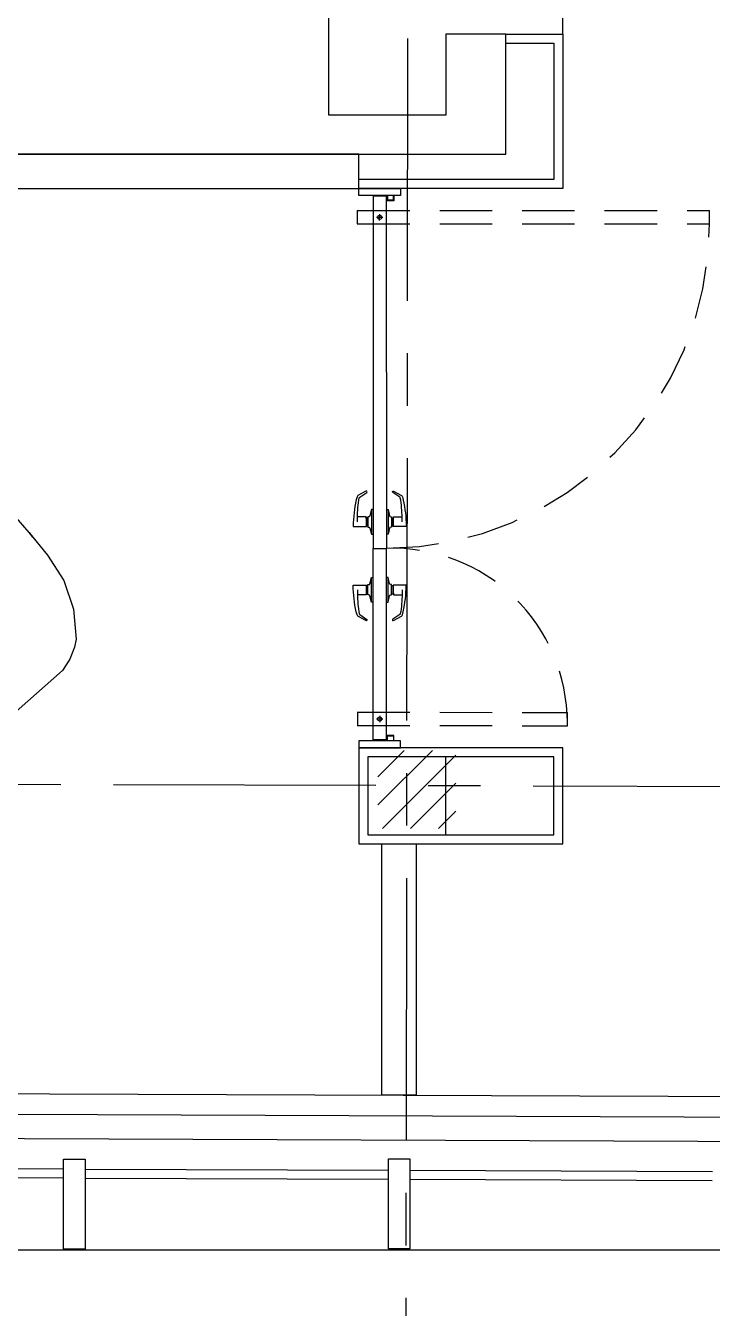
# Model space of a CAD drawing. Extents: x -4 to 325, y -1 to 181.
# Drawn here: x 39.032 to 41.322, y 3.756 to 8.033 of the extents above; entities that cross this region are included whole.
import ezdxf

# ---------------------------------------------------------------- set-up
doc = ezdxf.new("R2010")
doc.units = 0
doc.header["$LTSCALE"] = 0.7
doc.header["$MEASUREMENT"] = 0
for name, pattern in [('REC4_A1-00_PLANTA GENERAL$1$X-BB$0$CENTER', [2, 1.25, -0.25, 0.25, -0.25]), ('REC4_A1-00_PLANTA GENERAL$1$X-PP$0$HIDDEN', [0.375, 0.25, -0.125]), ('X-BB$0$HIDDEN2', [0.1875, 0.125, -0.0625])]:
    doc.linetypes.add(name, pattern=pattern)
doc.layers.get('0').update_dxf_attribs({"linetype": 'CONTINUOUS'})
for name, color, linetype in [('REC4_A1-00_PLANTA GENERAL$0$REC4_A1-00_PLANTA GENERAL$0$BB$0$A-COLS', 251, 'CONTINUOUS'), ('REC4_A1-00_PLANTA GENERAL$0$REC4_A1-00_PLANTA GENERAL$0$FN$0$I-FURN-FREE', 1, 'CONTINUOUS'), ('REC4_A1-00_PLANTA GENERAL$1$ACABADO INTERIOR', 4, 'CONTINUOUS'), ('REC4_A1-00_PLANTA GENERAL$1$BB$0$A-COLS', 251, 'CONTINUOUS'), ('REC4_A1-00_PLANTA GENERAL$1$BB$0$A-GLAZ', 251, 'CONTINUOUS'), ('REC4_A1-00_PLANTA GENERAL$1$BB$0$A-GRID', 251, 'REC4_A1-00_PLANTA GENERAL$1$X-BB$0$CENTER'), ('REC4_A1-00_PLANTA GENERAL$1$BB$0$A-NOTE-BB', 251, 'CONTINUOUS'), ('REC4_A1-00_PLANTA GENERAL$1$BB$0$A-WALL-FULL', 251, 'CONTINUOUS'), ('REC4_A1-00_PLANTA GENERAL$1$BB$0$A-WALL-PRHT', 251, 'CONTINUOUS'), ('REC4_A1-00_PLANTA GENERAL$1$FN$0$I-FURN-FREE', 1, 'CONTINUOUS'), ('REC4_A1-00_PLANTA GENERAL$1$LAMBRINES', 3, 'CONTINUOUS'), ('REC4_A1-00_PLANTA GENERAL$1$PP$0$I-DOOR', 253, 'CONTINUOUS')]:
    doc.layers.add(name, color=color, linetype=linetype)
doc.styles.add('REC4_A1-00_PLANTA GENERAL$0$X-FN$0$ARIAL', font='arial.ttf')

# ---------------------------------------------------------------- blocks, each defined once
blk = doc.blocks.new('REC4_A1-00_PLANTA GENERAL', base_point=(3911.2412, -3265.1096))
at = {"layer": 'REC4_A1-00_PLANTA GENERAL$1$BB$0$A-GRID'}
h = blk.add_hatch(dxfattribs=at)
h.set_pattern_fill('ANSI31', color=8, scale=0.53)
h.set_pattern_definition([(45, (0.03352, 0.020166), (-0.046845824, 0.046845824), [])])
h.paths.add_polyline_path([(1.5678, 35.8547), (1.2166, 35.8547), (1.2166, 35.4908), (1.5678, 35.4908)])
h.paths.add_polyline_path([(8.0551, 35.8047), (7.7553, 35.8047), (7.7553, 35.5143), (8.0551, 35.5143)])
h.paths.add_polyline_path([(14.5753, 35.809), (14.2754, 35.809), (14.2754, 35.5187), (14.5753, 35.5187)])
h.paths.add_polyline_path([(21.0466, 35.804), (20.7468, 35.804), (20.7468, 35.5137), (21.0466, 35.5137)])
edge = h.paths.add_edge_path()
edge.add_arc((27.4259, 35.604), 0.1568, 0, 360)
h.paths.add_polyline_path([(34.1147, 35.7939), (33.8148, 35.7939), (33.8148, 35.5036), (34.1147, 35.5036)])
h.paths.add_polyline_path([(40.5576, 35.789), (40.2578, 35.789), (40.2578, 35.4986), (40.5576, 35.4986)])
edge = h.paths.add_edge_path()
edge.add_arc((46.9701, 35.6385), 0.2128, 0, 360)
edge = h.paths.add_edge_path()
edge.add_arc((33.9335, 29.5702), 0.1716, 0, 360)
h.paths.add_polyline_path([(1.5768, 29.8317), (1.2256, 29.8317), (1.2256, 29.4678), (1.5768, 29.4678)])
h.paths.add_polyline_path([(8.0508, 29.7868), (7.75, 29.7868), (7.75, 29.4871), (8.0508, 29.4871)])
h.paths.add_polyline_path([(14.3851, 29.7988), (14.2624, 29.7988), (14.2624, 29.4991), (14.3821, 29.4991)])
h.paths.add_polyline_path([(14.5632, 29.7988), (14.3851, 29.7988), (14.3821, 29.4991), (14.5632, 29.4991)])
h.paths.add_polyline_path([(21.1221, 29.5527), (20.7989, 29.5517), (20.7989, 29.3933), (21.1221, 29.3933)])
h.paths.add_polyline_path([(21.1221, 29.8224), (21.0453, 29.8224), (20.7989, 29.8217), (20.7989, 29.5517), (21.1221, 29.5527)])
h.paths.add_polyline_path([(27.542, 29.7729), (27.2913, 29.7729), (27.2913, 29.5231), (27.542, 29.5231)])
h.paths.add_polyline_path([(40.5264, 29.7716), (40.2757, 29.7716), (40.2757, 29.5218), (40.5264, 29.5218)])
h.paths.add_polyline_path([(47.0764, 29.8019), (46.7664, 29.8019), (46.7664, 29.4919), (47.0764, 29.4919)])
h.paths.add_polyline_path([(1.565, 23.8478), (1.2138, 23.8478), (1.2138, 23.4839), (1.565, 23.4839)])
h.paths.add_polyline_path([(7.9956, 23.8084), (7.6948, 23.8084), (7.6948, 23.5086), (7.9956, 23.5086)])
h.paths.add_polyline_path([(14.5958, 23.8058), (14.2249, 23.8067), (14.2249, 23.507), (14.5929, 23.5061)])
h.paths.add_polyline_path([(14.5258, 23.8058), (14.5958, 23.8058), (14.5929, 23.5061), (14.5258, 23.5061)], flags=16)
h.paths.add_polyline_path([(27.5327, 23.7392), (27.282, 23.7392), (27.282, 23.4894), (27.5327, 23.4894)])
edge = h.paths.add_edge_path()
edge.add_arc((33.9155, 23.6003), 0.1566, 0, 360)
h.paths.add_polyline_path([(40.5198, 23.6763), (40.2691, 23.6763), (40.2691, 23.4631), (40.5198, 23.4631)])
h.paths.add_polyline_path([(40.5198, 23.7129), (40.269, 23.7129), (40.269, 23.6763), (40.5198, 23.6763)])
h.paths.add_polyline_path([(47.0605, 23.6763), (46.8098, 23.6763), (46.8098, 23.4498), (47.0605, 23.4498)])
h.paths.add_polyline_path([(47.0605, 23.6997), (46.8098, 23.6997), (46.8098, 23.6763), (47.0605, 23.6763)])
h.paths.add_polyline_path([(1.5458, 17.8473), (1.1946, 17.8473), (1.1946, 17.4834), (1.5458, 17.4834)])
h.paths.add_polyline_path([(8.0633, 17.8071), (7.7625, 17.8071), (7.7625, 17.5074), (8.0633, 17.5074)])
h.paths.add_polyline_path([(14.4343, 17.7919), (14.3217, 17.7919), (14.3217, 17.4921), (14.4285, 17.4921)])
h.paths.add_polyline_path([(14.6226, 17.7919), (14.4343, 17.7919), (14.4285, 17.4921), (14.6226, 17.4921)])
h.paths.add_polyline_path([(27.5235, 17.756), (27.2727, 17.756), (27.2727, 17.5062), (27.5235, 17.5062)])
edge = h.paths.add_edge_path()
edge.add_arc((33.905, 17.5767), 0.1574, 0, 360)
h.paths.add_polyline_path([(40.5132, 17.7384), (40.3113, 17.7384), (40.3113, 17.5259), (40.5132, 17.5259)])
h.paths.add_polyline_path([(40.3113, 17.7384), (40.2625, 17.7384), (40.2625, 17.4886), (40.5132, 17.4886), (40.5132, 17.5259), (40.3113, 17.5259)])
h.paths.add_polyline_path([(47.0683, 17.7542), (46.7674, 17.7542), (46.7674, 17.5259), (47.0683, 17.5259)])
h.paths.add_polyline_path([(47.0683, 17.5259), (46.7674, 17.5259), (46.7674, 17.4544), (47.0683, 17.4544)])
h.paths.add_polyline_path([(1.5739, 11.86), (1.2227, 11.86), (1.2227, 11.4962), (1.5739, 11.4962)])
h.paths.add_polyline_path([(8.0659, 11.8138), (7.765, 11.8138), (7.765, 11.514), (8.0659, 11.514)])
h.paths.add_polyline_path([(14.5258, 11.7988), (14.2249, 11.7988), (14.2249, 11.499), (14.5258, 11.499)])
h.paths.add_polyline_path([(21.0742, 11.6829), (20.7512, 11.6844), (20.7512, 11.4144), (21.0742, 11.4144)])
h.paths.add_polyline_path([(21.0742, 11.7656), (20.7512, 11.7656), (20.7512, 11.6844), (21.0742, 11.6829)])
h.paths.add_polyline_path([(27.5142, 11.7439), (27.2635, 11.7439), (27.2635, 11.4941), (27.5142, 11.4941)])
edge = h.paths.add_edge_path()
edge.add_arc((33.8803, 11.59), 0.1553, 0, 360)
h.paths.add_polyline_path([(40.5065, 11.7154), (40.2558, 11.7154), (40.2558, 11.464), (40.5065, 11.464)])
h.paths.add_polyline_path([(47.0258, 11.6987), (46.775, 11.6987), (46.775, 11.4489), (47.0258, 11.4489)])
h.paths.add_polyline_path([(1.5513, 5.8383), (1.2001, 5.8383), (1.2001, 5.4744), (1.5513, 5.4744)])
h.paths.add_polyline_path([(8.0395, 5.7813), (7.7676, 5.7813), (7.7676, 5.4815), (8.0395, 5.4815)])
h.paths.add_polyline_path([(8.0685, 5.7813), (8.0395, 5.7813), (8.0395, 5.4815), (8.0685, 5.4815)])
h.paths.add_polyline_path([(14.5132, 5.7555), (14.2123, 5.7555), (14.2123, 5.4558), (14.5132, 5.4558)])
h.paths.add_polyline_path([(21.0084, 5.7048), (20.7577, 5.7048), (20.7577, 5.455), (21.0084, 5.455)])
h.paths.add_polyline_path([(27.5299, 5.7035), (27.229, 5.7035), (27.229, 5.4037), (27.5299, 5.4037)])
h.paths.add_polyline_path([(34.0162, 5.6528), (33.7655, 5.6528), (33.7655, 5.403), (34.0162, 5.403)])
h.paths.add_polyline_path([(40.4672, 5.6155), (40.2072, 5.6155), (40.2072, 5.3555), (40.4672, 5.3555)])
edge = h.paths.add_edge_path()
edge.add_arc((46.8827, 5.476), 0.1877, 0, 360)
at = {"layer": 'REC4_A1-00_PLANTA GENERAL$0$REC4_A1-00_PLANTA GENERAL$0$BB$0$A-COLS', "elevation": 2.0762}
blk.add_lwpolyline([(40.4337, 5.5947), (40.1737, 5.5947), (40.1737, 5.3347), (40.4337, 5.3347), (40.4337, 5.5947)], dxfattribs=at)
at = {"layer": 'REC4_A1-00_PLANTA GENERAL$0$REC4_A1-00_PLANTA GENERAL$0$FN$0$I-FURN-FREE', "elevation": 2.0762}
for points in [[(40.6337, 8.0047), (40.8237, 8.0047), (40.8237, 7.4897), (40.1437, 7.4897)], [(40.6337, 8.0047), (40.8237, 8.0047), (40.8237, 7.4897), (40.1437, 7.4897)], [(40.6337, 7.9747), (40.7937, 7.9747), (40.7937, 7.5197), (40.1437, 7.5197)], [(40.6337, 7.9747), (40.7937, 7.9747), (40.7937, 7.5197), (40.1437, 7.5197)]]:
    blk.add_lwpolyline(points, dxfattribs=at)
for points in [[(40.8237, 5.6247), (40.1437, 5.6247), (40.1437, 5.3047), (40.8237, 5.3047)], [(40.7937, 5.5947), (40.1737, 5.5947), (40.1737, 5.3347), (40.7937, 5.3347)]]:
    blk.add_lwpolyline(points, close=True, dxfattribs=at)
at = {"layer": 'REC4_A1-00_PLANTA GENERAL$1$ACABADO INTERIOR'}
blk.add_lwpolyline([(47.6555, 4.3675), (9.6483, 4.5182)], dxfattribs=at)
at = {"layer": 'REC4_A1-00_PLANTA GENERAL$1$BB$0$A-COLS'}
for points in [[(39.1586, 4.2527), (39.2301, 4.2527), (39.2301, 3.9527), (39.1586, 3.9527)], [(40.2418, 4.2544), (40.3133, 4.2544), (40.3133, 3.9544), (40.2418, 3.9544)]]:
    blk.add_lwpolyline(points, close=True, dxfattribs=at)
at = {"layer": 'REC4_A1-00_PLANTA GENERAL$1$BB$0$A-GLAZ'}
for points in [[(39.1584, 4.1893), (38.1326, 4.1934)], [(39.1586, 4.2193), (38.1327, 4.2234)], [(40.2418, 4.215), (39.2301, 4.219)], [(41.3224, 4.2107), (40.3133, 4.2147)], [(40.2416, 4.185), (39.23, 4.189)], [(41.3223, 4.1807), (40.3132, 4.1847)]]:
    blk.add_lwpolyline(points, dxfattribs=at)
at = {"layer": 'REC4_A1-00_PLANTA GENERAL$1$BB$0$A-GRID'}
blk.add_line((-2.6753, 5.6297, 1.5468), (52.8043, 5.4615, -3.1299), dxfattribs=at)
blk.add_lwpolyline([(40.2935, -1.2847), (40.3587, 43.0092)], dxfattribs=at)
at = {"layer": 'REC4_A1-00_PLANTA GENERAL$1$BB$0$A-NOTE-BB', "elevation": 2.0762}
for points in [[(40.6337, 7.6047), (40.6337, 8.0047), (40.4337, 8.0047), (40.4337, 7.7347), (40.0437, 7.7347), (40.0437, 11.0147), (40.4337, 11.0147), (40.4337, 10.8297), (40.6337, 10.8297), (40.6337, 11.4797)], [(40.8237, 8.0047), (40.8237, 10.8297)]]:
    blk.add_lwpolyline(points, dxfattribs=at)
at = {"layer": 'REC4_A1-00_PLANTA GENERAL$1$BB$0$A-WALL-FULL'}
for points in [[(34.9145, 7.6047), (40.6337, 7.6047)], [(45.765, 4.2938), (10.116, 4.4351)]]:
    blk.add_lwpolyline(points, dxfattribs=at)
at = {"layer": 'REC4_A1-00_PLANTA GENERAL$1$BB$0$A-WALL-PRHT'}
blk.add_lwpolyline([(45.715, 3.95), (45.765, 3.95), (10.116, 3.95)], dxfattribs=at)
at = {"layer": 'REC4_A1-00_PLANTA GENERAL$1$FN$0$I-FURN-FREE'}
blk.add_lwpolyline([(38.9923, 6.401), (39.0427, 6.3431), (39.0559, 6.3275), (39.0433, 6.3424), (39.0565, 6.3268), (39.1052, 6.2674), (39.1595, 6.1825), (39.1918, 6.087), (39.2003, 5.9865), (39.1946, 5.9604), (39.1797, 5.9206), (39.1546, 5.8827), (38.9521, 5.7038)], dxfattribs=at)
at = {"layer": 'REC4_A1-00_PLANTA GENERAL$1$LAMBRINES', "elevation": 2.0762}
blk.add_lwpolyline([(34.9145, 7.6047), (34.9145, 7.4897), (40.1437, 7.4897), (40.1437, 7.6048), (34.9145, 7.6047)], close=True, dxfattribs=at)
at = {"layer": 'REC4_A1-00_PLANTA GENERAL$1$LAMBRINES'}
blk.add_lwpolyline([(40.3346, 5.3047), (40.3345, 4.4663), (40.2202, 4.4663), (40.2203, 5.3047)], close=True, dxfattribs=at)
blk.add_lwpolyline([(9.6488, 4.582), (47.656, 4.4384)], dxfattribs=at)
at = {"layer": 'REC4_A1-00_PLANTA GENERAL$1$PP$0$I-DOOR', "linetype": 'Continuous', "extrusion": (3.52253e-06, 3.85249e-07, 1)}
for p, q in [((40.1906, 7.4641, 2.0762), (40.1908, 6.2898, 2.0762)), ((40.235, 7.4641, 2.0762), (40.1906, 7.4641, 2.0762)), ((40.235, 7.4641, 2.0762), (40.2352, 6.2898, 2.0762)), ((40.2374, 7.4667, 2.0762), (40.2374, 7.4489, 2.0762)), ((40.2605, 7.4489, 2.0762), (40.2374, 7.4489, 2.0762)), ((40.2393, 7.4668, 2.0762), (40.2393, 7.4507, 2.0762)), ((40.2587, 7.4507, 2.0762), (40.2393, 7.4507, 2.0762)), ((40.2587, 7.4507, 2.0762), (40.2587, 7.4667, 2.0762)), ((40.2605, 7.4667, 2.0762), (40.2605, 7.4489, 2.0762)), ((40.1386, 7.3715, 2.0762), (40.1386, 7.4159, 2.0762)), ((40.2127, 7.3835, 2.0762), (40.2128, 7.4042, 2.0762)), ((40.2026, 7.3939, 2.0762), (40.2233, 7.3938, 2.0762)), ((40.1853, 6.4189, 2.0762), (40.1852, 6.3368, 2.0762)), ((40.1853, 6.4189, 2.0762), (40.1852, 6.3368, 2.0762)), ((40.2407, 6.4189, 2.0762), (40.2407, 6.3368, 2.0762)), ((40.2407, 6.4189, 2.0762), (40.2407, 6.3368, 2.0762))]:
    blk.add_line(p, q, dxfattribs=at)
at = {"layer": 'REC4_A1-00_PLANTA GENERAL$1$PP$0$I-DOOR', "linetype": 'REC4_A1-00_PLANTA GENERAL$1$X-PP$0$HIDDEN', "extrusion": (3.52253e-06, 3.85249e-07, 1)}
for p, q in [((40.1381, 7.4159, 2.0762), (41.3126, 7.4166, 2.0762)), ((40.1381, 7.3715, 2.0762), (41.3126, 7.3723, 2.0762))]:
    blk.add_line(p, q, dxfattribs=at)
at = {"layer": 'REC4_A1-00_PLANTA GENERAL$1$PP$0$I-DOOR', "linetype": 'REC4_A1-00_PLANTA GENERAL$1$X-PP$0$HIDDEN'}
blk.add_line((41.3126, 7.3723, 2.0762), (41.3126, 7.4166, 2.0762), dxfattribs=at)
at = {"layer": 'REC4_A1-00_PLANTA GENERAL$1$PP$0$I-DOOR', "linetype": 'Continuous', "extrusion": (3.52253e-06, -3.85249e-07, 1)}
for p, q in [((40.1853, 6.1107, 2.0762), (40.1852, 6.1929, 2.0762)), ((40.1853, 6.1107, 2.0762), (40.1852, 6.1929, 2.0762)), ((40.2407, 6.1107, 2.0762), (40.2407, 6.1929, 2.0762)), ((40.2407, 6.1107, 2.0762), (40.2407, 6.1929, 2.0762)), ((40.1387, 5.7432, 2.0762), (40.1387, 5.6988, 2.0762)), ((40.2027, 5.7208, 2.0762), (40.2234, 5.7208, 2.0762)), ((40.2128, 5.7312, 2.0762), (40.2129, 5.7105, 2.0762)), ((40.2605, 5.6657, 2.0762), (40.2374, 5.6657, 2.0762)), ((40.2374, 5.6479, 2.0762), (40.2374, 5.6657, 2.0762)), ((40.2587, 5.6638, 2.0762), (40.2393, 5.6638, 2.0762)), ((40.2393, 5.6479, 2.0762), (40.2393, 5.6638, 2.0762)), ((40.2587, 5.6638, 2.0762), (40.2587, 5.6479, 2.0762)), ((40.2605, 5.6479, 2.0762), (40.2605, 5.6657, 2.0762))]:
    blk.add_line(p, q, dxfattribs=at)
at = {"layer": 'REC4_A1-00_PLANTA GENERAL$1$PP$0$I-DOOR', "linetype": 'REC4_A1-00_PLANTA GENERAL$1$X-PP$0$HIDDEN', "extrusion": (3.52253e-06, -3.85249e-07, 1)}
for p, q in [((40.1382, 5.7432, 2.0762), (40.8387, 5.7427, 2.0762)), ((40.1382, 5.6988, 2.0762), (40.8387, 5.6984, 2.0762))]:
    blk.add_line(p, q, dxfattribs=at)
at = {"layer": 'REC4_A1-00_PLANTA GENERAL$1$PP$0$I-DOOR', "linetype": 'Continuous', "extrusion": (3.51563e-06, -1.23308e-05, 1), "elevation": 2.0762}
blk.add_lwpolyline([(40.2823, 7.4898), (40.2822, 7.4667), (40.1436, 7.4668), (40.1437, 7.4899), (40.2823, 7.4898)], dxfattribs=at)
at = {"layer": 'REC4_A1-00_PLANTA GENERAL$1$PP$0$I-DOOR', "linetype": 'Continuous', "extrusion": (3.52253e-06, 3.85249e-07, 1), "elevation": 2.0763}
for points in [[(40.1386, 6.3779), (40.1386, 6.3925, -0.046797), (40.1447, 6.4582, -0.2009), (40.1465, 6.4609), (40.1696, 6.4765, 1), (40.1667, 6.4806), (40.1405, 6.4658, 0.203005), (40.1374, 6.4617, 0.054377), (40.1248, 6.3754), (40.1248, 6.3628), (40.1686, 6.3628), (40.1687, 6.3891), (40.1673, 6.3891), (40.1673, 6.395), (40.1386, 6.395)], [(40.1386, 6.3779), (40.1386, 6.3925, -0.046797), (40.1447, 6.4582, -0.2009), (40.1465, 6.4609), (40.1696, 6.4765, 1), (40.1667, 6.4806), (40.1405, 6.4658, 0.203005), (40.1374, 6.4617, 0.054377), (40.1248, 6.3754), (40.1248, 6.3628), (40.1686, 6.3628), (40.1687, 6.3891), (40.1673, 6.3891), (40.1673, 6.395), (40.1386, 6.395)], [(40.2874, 6.3778), (40.2874, 6.3924, 0.046797), (40.2814, 6.4581, 0.2009), (40.2796, 6.4609), (40.2565, 6.4764, -1), (40.2594, 6.4806), (40.2855, 6.4657, -0.203005), (40.2886, 6.4616, -0.054377), (40.3011, 6.3753), (40.3011, 6.3627), (40.2573, 6.3627), (40.2573, 6.389), (40.2587, 6.389), (40.2587, 6.395), (40.2874, 6.3949)], [(40.2874, 6.3778), (40.2874, 6.3924, 0.046797), (40.2814, 6.4581, 0.2009), (40.2796, 6.4609), (40.2565, 6.4764, -1), (40.2594, 6.4806), (40.2855, 6.4657, -0.203005), (40.2886, 6.4616, -0.054377), (40.3011, 6.3753), (40.3011, 6.3627), (40.2573, 6.3627), (40.2573, 6.389), (40.2587, 6.389), (40.2587, 6.395), (40.2874, 6.3949)], [(40.1908, 6.4189), (40.1853, 6.4189), (40.1805, 6.3981, -0.342611), (40.1765, 6.395), (40.1733, 6.395), (40.1732, 6.3607), (40.1765, 6.3607, -0.342611), (40.1805, 6.3576), (40.1852, 6.3368), (40.1908, 6.3368)], [(40.1908, 6.4189), (40.1853, 6.4189), (40.1805, 6.3981, -0.342611), (40.1765, 6.395), (40.1733, 6.395), (40.1732, 6.3607), (40.1765, 6.3607, -0.342611), (40.1805, 6.3576), (40.1852, 6.3368), (40.1908, 6.3368)], [(40.2352, 6.4189), (40.2407, 6.4189), (40.2455, 6.3981, 0.342611), (40.2495, 6.395), (40.2527, 6.395), (40.2527, 6.3607), (40.2495, 6.3607, 0.342611), (40.2454, 6.3576), (40.2407, 6.3368), (40.2351, 6.3368)], [(40.2352, 6.4189), (40.2407, 6.4189), (40.2455, 6.3981, 0.342611), (40.2495, 6.395), (40.2527, 6.395), (40.2527, 6.3607), (40.2495, 6.3607, 0.342611), (40.2454, 6.3576), (40.2407, 6.3368), (40.2351, 6.3368)]]:
    blk.add_lwpolyline(points, format="xyb", dxfattribs=at)
for points in [[(40.1733, 6.3911), (40.1687, 6.3911), (40.1686, 6.3647), (40.1732, 6.3647)], [(40.1733, 6.3911), (40.1687, 6.3911), (40.1686, 6.3647), (40.1732, 6.3647)], [(40.2527, 6.391), (40.2573, 6.391), (40.2573, 6.3646), (40.2527, 6.3646)], [(40.2527, 6.391), (40.2573, 6.391), (40.2573, 6.3646), (40.2527, 6.3646)]]:
    blk.add_lwpolyline(points, dxfattribs=at)
at = {"layer": 'REC4_A1-00_PLANTA GENERAL$1$PP$0$I-DOOR', "linetype": 'Continuous', "elevation": 2.0762}
blk.add_lwpolyline([(40.1908, 6.2898), (40.2352, 6.2898)], dxfattribs=at)
blk.add_lwpolyline([(40.235, 6.2898), (40.2349, 5.6508), (40.1908, 5.6508), (40.1909, 6.2898)], close=True, dxfattribs=at)
at = {"layer": 'REC4_A1-00_PLANTA GENERAL$1$PP$0$I-DOOR', "linetype": 'Continuous', "extrusion": (3.52253e-06, -3.85249e-07, 1), "elevation": 2.0763}
for points in [[(40.1386, 6.1518), (40.1386, 6.1371, 0.046797), (40.1447, 6.0714, 0.2009), (40.1465, 6.0687), (40.1696, 6.0531, -1), (40.1667, 6.049), (40.1405, 6.0639, -0.203005), (40.1374, 6.0679, -0.054377), (40.1248, 6.1543), (40.1248, 6.1668), (40.1686, 6.1669), (40.1687, 6.1406), (40.1673, 6.1406), (40.1673, 6.1346), (40.1386, 6.1346)], [(40.1386, 6.1518), (40.1386, 6.1371, 0.046797), (40.1447, 6.0714, 0.2009), (40.1465, 6.0687), (40.1696, 6.0531, -1), (40.1667, 6.049), (40.1405, 6.0639, -0.203005), (40.1374, 6.0679, -0.054377), (40.1248, 6.1543), (40.1248, 6.1668), (40.1686, 6.1669), (40.1687, 6.1406), (40.1673, 6.1406), (40.1673, 6.1346), (40.1386, 6.1346)], [(40.1908, 6.1107), (40.1853, 6.1107), (40.1805, 6.1315, 0.342611), (40.1765, 6.1346), (40.1733, 6.1346), (40.1732, 6.1689), (40.1765, 6.1689, 0.342611), (40.1805, 6.172), (40.1852, 6.1929), (40.1908, 6.1929)], [(40.1908, 6.1107), (40.1853, 6.1107), (40.1805, 6.1315, 0.342611), (40.1765, 6.1346), (40.1733, 6.1346), (40.1732, 6.1689), (40.1765, 6.1689, 0.342611), (40.1805, 6.172), (40.1852, 6.1929), (40.1908, 6.1929)], [(40.2352, 6.1107), (40.2407, 6.1107), (40.2455, 6.1315, -0.342611), (40.2495, 6.1347), (40.2527, 6.1347), (40.2527, 6.169), (40.2495, 6.169, -0.342611), (40.2454, 6.1721), (40.2407, 6.1929), (40.2351, 6.1929)], [(40.2352, 6.1107), (40.2407, 6.1107), (40.2455, 6.1315, -0.342611), (40.2495, 6.1347), (40.2527, 6.1347), (40.2527, 6.169), (40.2495, 6.169, -0.342611), (40.2454, 6.1721), (40.2407, 6.1929), (40.2351, 6.1929)], [(40.2874, 6.1518), (40.2874, 6.1372, -0.046797), (40.2814, 6.0715, -0.2009), (40.2796, 6.0688), (40.2565, 6.0532, 1), (40.2594, 6.0491), (40.2855, 6.0639, 0.203005), (40.2886, 6.068, 0.054377), (40.3011, 6.1544), (40.3011, 6.1669), (40.2573, 6.1669), (40.2573, 6.1406), (40.2587, 6.1406), (40.2587, 6.1347), (40.2874, 6.1347)], [(40.2874, 6.1518), (40.2874, 6.1372, -0.046797), (40.2814, 6.0715, -0.2009), (40.2796, 6.0688), (40.2565, 6.0532, 1), (40.2594, 6.0491), (40.2855, 6.0639, 0.203005), (40.2886, 6.068, 0.054377), (40.3011, 6.1544), (40.3011, 6.1669), (40.2573, 6.1669), (40.2573, 6.1406), (40.2587, 6.1406), (40.2587, 6.1347), (40.2874, 6.1347)]]:
    blk.add_lwpolyline(points, format="xyb", dxfattribs=at)
for points in [[(40.1733, 6.1386), (40.1687, 6.1386), (40.1686, 6.165), (40.1732, 6.165)], [(40.1733, 6.1386), (40.1687, 6.1386), (40.1686, 6.165), (40.1732, 6.165)], [(40.2527, 6.1386), (40.2573, 6.1386), (40.2573, 6.165), (40.2527, 6.165)], [(40.2527, 6.1386), (40.2573, 6.1386), (40.2573, 6.165), (40.2527, 6.165)]]:
    blk.add_lwpolyline(points, dxfattribs=at)
at = {"layer": 'REC4_A1-00_PLANTA GENERAL$1$PP$0$I-DOOR', "linetype": 'REC4_A1-00_PLANTA GENERAL$1$X-PP$0$HIDDEN', "elevation": 2.0762}
blk.add_lwpolyline([(40.8387, 5.6984), (40.8387, 5.7427)], dxfattribs=at)
at = {"layer": 'REC4_A1-00_PLANTA GENERAL$1$PP$0$I-DOOR', "linetype": 'Continuous', "extrusion": (3.51563e-06, 1.23308e-05, 1), "elevation": 2.0764}
blk.add_lwpolyline([(40.2823, 5.6248), (40.2822, 5.6479), (40.1436, 5.6478), (40.1437, 5.6247), (40.2823, 5.6248)], dxfattribs=at)
at = {"layer": 'REC4_A1-00_PLANTA GENERAL$1$PP$0$I-DOOR', "linetype": 'Continuous', "extrusion": (3.52253e-06, 3.85249e-07, 1)}
blk.add_circle((40.2127, 7.3938, 2.0763), 0.00693, dxfattribs=at)
at = {"layer": 'REC4_A1-00_PLANTA GENERAL$1$PP$0$I-DOOR', "linetype": 'Continuous', "extrusion": (3.52253e-06, -3.85249e-07, 1)}
blk.add_circle((40.2128, 5.7208, 2.0763), 0.00693, dxfattribs=at)
at = {"layer": 'REC4_A1-00_PLANTA GENERAL$1$PP$0$I-DOOR', "linetype": 'REC4_A1-00_PLANTA GENERAL$1$X-PP$0$HIDDEN'}
for centre, radius, start, end in [((40.2302, 7.3723, 2.0762), 1.0824, 270.2656, 0), ((40.2563, 5.7078, 2.0762), 0.5824, 0, 92.0794)]:
    blk.add_arc(centre, radius, start, end, dxfattribs=at)
at = {"layer": 'REC4_A1-00_PLANTA GENERAL$1$FN$0$I-FURN-FREE', "style": 'REC4_A1-00_PLANTA GENERAL$0$X-FN$0$ARIAL', "text_generation_flag": 4}
for tag, p, height in [('ITEXT', (44.0612, 35.3807), 0.0358), ('CAPQT', (44.1235, 34.7232), 0.00704), ('CAPMC', (44.1235, 34.7232), 0.00704), ('CAPMG', (44.1235, 34.7232), 0.00704), ('STYLE', (44.1235, 34.7232), 0.0572), ('STYLE', (44.1235, 34.7232), 0.0572), ('CAPPN', (44.1235, 34.7232), 0.0715), ('L3', (44.1235, 34.7232), 0.0715), ('L1', (44.1235, 34.7232), 0.0715), ('L2', (44.1235, 34.7232), 0.0715)]:
    blk.add_attdef(tag, p, '', height=height, dxfattribs=at)
for tag, p, height, rotation in [('ITEXT', (42.9913, 35.0599), 0.0358, 30), ('ITEXT', (45.1482, 35.1235), 0.0358, 330), ('CAPPN', (43.374, 34.5216), 0.0715, 30), ('STYLE', (43.374, 34.5216), 0.0572, 30), ('STYLE', (43.374, 34.5216), 0.0572, 30), ('L1', (43.374, 34.5216), 0.0715, 30), ('L2', (43.374, 34.5216), 0.0715, 30), ('L3', (43.374, 34.5216), 0.0715, 30), ('CAPMG', (43.374, 34.5216), 0.00704, 30), ('CAPMC', (43.374, 34.5216), 0.00704, 30), ('CAPQT', (43.374, 34.5216), 0.00704, 30), ('L1', (44.8734, 34.523), 0.0715, 330), ('L3', (44.8734, 34.523), 0.0715, 330), ('L2', (44.8734, 34.523), 0.0715, 330), ('STYLE', (44.8734, 34.523), 0.0572, 330), ('STYLE', (44.8734, 34.523), 0.0572, 330), ('CAPMC', (44.8734, 34.523), 0.00704, 330), ('CAPMG', (44.8734, 34.523), 0.00704, 330), ('CAPQT', (44.8734, 34.523), 0.00704, 330), ('CAPPN', (44.8734, 34.523), 0.0715, 330), ('ITEXT', (42.2251, 34.2472), 0.0358, 60), ('ITEXT', (45.9609, 34.3573), 0.0358, 300), ('CAPPN', (42.8256, 33.9723), 0.0715, 60), ('STYLE', (42.8256, 33.9723), 0.0572, 60), ('STYLE', (42.8256, 33.9723), 0.0572, 60), ('L1', (42.8256, 33.9723), 0.0715, 60), ('L2', (42.8256, 33.9723), 0.0715, 60), ('L3', (42.8256, 33.9723), 0.0715, 60), ('CAPMG', (42.8256, 33.9723), 0.00704, 60), ('CAPMC', (42.8256, 33.9723), 0.00704, 60), ('CAPQT', (42.8256, 33.9723), 0.00704, 60), ('L1', (45.4227, 33.9746), 0.0715, 300), ('L3', (45.4227, 33.9746), 0.0715, 300), ('L2', (45.4227, 33.9746), 0.0715, 300), ('STYLE', (45.4227, 33.9746), 0.0572, 300), ('STYLE', (45.4227, 33.9746), 0.0572, 300), ('CAPMC', (45.4227, 33.9746), 0.00704, 300), ('CAPMG', (45.4227, 33.9746), 0.00704, 300), ('CAPQT', (45.4227, 33.9746), 0.00704, 300), ('CAPPN', (45.4227, 33.9746), 0.0715, 300), ('CAPPN', (42.6254, 33.2225), 0.0715, 90), ('STYLE', (42.6254, 33.2225), 0.0572, 90), ('STYLE', (42.6254, 33.2225), 0.0572, 90), ('L3', (42.6254, 33.2225), 0.0715, 90), ('L1', (42.6254, 33.2225), 0.0715, 90), ('L2', (42.6254, 33.2225), 0.0715, 90), ('ITEXT', (41.9679, 33.1602), 0.0358, 90), ('ITEXT', (46.2817, 33.2874), 0.0358, 270), ('CAPQT', (42.6254, 33.2225), 0.00704, 90), ('CAPMG', (42.6254, 33.2225), 0.00704, 90), ('CAPMC', (42.6254, 33.2225), 0.00704, 90), ('CAPPN', (45.6242, 33.2251), 0.0715, 270), ('L3', (45.6242, 33.2251), 0.0715, 270), ('L2', (45.6242, 33.2251), 0.0715, 270), ('L1', (45.6242, 33.2251), 0.0715, 270), ('STYLE', (45.6242, 33.2251), 0.0572, 270), ('STYLE', (45.6242, 33.2251), 0.0572, 270), ('CAPMC', (45.6242, 33.2251), 0.00704, 270), ('CAPMG', (45.6242, 33.2251), 0.00704, 270), ('CAPQT', (45.6242, 33.2251), 0.00704, 270), ('CAPPN', (42.8269, 32.4729), 0.0715, 120), ('STYLE', (42.8269, 32.4729), 0.0572, 120), ('STYLE', (42.8269, 32.4729), 0.0572, 120), ('L2', (42.8269, 32.4729), 0.0715, 120), ('L3', (42.8269, 32.4729), 0.0715, 120), ('L1', (42.8269, 32.4729), 0.0715, 120), ('CAPMG', (42.8269, 32.4729), 0.00704, 120), ('CAPMC', (42.8269, 32.4729), 0.00704, 120), ('CAPQT', (42.8269, 32.4729), 0.00704, 120), ('CAPPN', (45.424, 32.4752), 0.0715, 240), ('STYLE', (45.424, 32.4752), 0.0572, 240), ('STYLE', (45.424, 32.4752), 0.0572, 240), ('L2', (45.424, 32.4752), 0.0715, 240), ('L3', (45.424, 32.4752), 0.0715, 240), ('L1', (45.424, 32.4752), 0.0715, 240), ('CAPMG', (45.424, 32.4752), 0.00704, 240), ('CAPQT', (45.424, 32.4752), 0.00704, 240), ('CAPMC', (45.424, 32.4752), 0.00704, 240), ('ITEXT', (42.2887, 32.0903), 0.0358, 120), ('ITEXT', (46.0245, 32.2004), 0.0358, 240), ('CAPPN', (43.3762, 31.9246), 0.0715, 150), ('STYLE', (43.3762, 31.9246), 0.0572, 150), ('STYLE', (43.3762, 31.9246), 0.0572, 150), ('L1', (43.3762, 31.9246), 0.0715, 150), ('L2', (43.3762, 31.9246), 0.0715, 150), ('L3', (43.3762, 31.9246), 0.0715, 150), ('CAPPN', (44.8757, 31.9259), 0.0715, 210), ('STYLE', (44.8757, 31.9259), 0.0572, 210), ('STYLE', (44.8757, 31.9259), 0.0572, 210), ('L2', (44.8757, 31.9259), 0.0715, 210), ('L3', (44.8757, 31.9259), 0.0715, 210), ('L1', (44.8757, 31.9259), 0.0715, 210), ('CAPMG', (43.3762, 31.9246), 0.00704, 150), ('CAPMC', (43.3762, 31.9246), 0.00704, 150), ('CAPQT', (43.3762, 31.9246), 0.00704, 150), ('CAPMG', (44.8757, 31.9259), 0.00704, 210), ('CAPMC', (44.8757, 31.9259), 0.00704, 210), ('CAPQT', (44.8757, 31.9259), 0.00704, 210), ('CAPPN', (44.1261, 31.7244), 0.0715, 180), ('STYLE', (44.1261, 31.7244), 0.0572, 180), ('STYLE', (44.1261, 31.7244), 0.0572, 180), ('L3', (44.1261, 31.7244), 0.0715, 180), ('L1', (44.1261, 31.7244), 0.0715, 180), ('L2', (44.1261, 31.7244), 0.0715, 180), ('CAPMG', (44.1261, 31.7244), 0.00704, 180), ('CAPMC', (44.1261, 31.7244), 0.00704, 180), ('CAPQT', (44.1261, 31.7244), 0.00704, 180), ('ITEXT', (43.1014, 31.3241), 0.0358, 150), ('ITEXT', (45.2583, 31.3876), 0.0358, 210), ('ITEXT', (44.1884, 31.0669), 0.0358, 180)]:
    blk.add_attdef(tag, p, '', height=height, rotation=rotation, dxfattribs=at)
for tag, p, height, width in [('ITEXT', (44.1112, 34.7804), 0.0286, 0.75), ('PSUT1', (44.1235, 34.7232), 0.0572, 0.65), ('PSUT2', (44.1235, 34.7232), 0.0572, 0.65), ('PSUT3', (44.1235, 34.7232), 0.0572, 0.65)]:
    blk.add_attdef(tag, p, '', height=height, dxfattribs=dict(at, width=width))
for tag, p, height, rotation, width in [('ITEXT', (43.3348, 34.565), 0.0286, 30, 0.75), ('PSUT1', (43.374, 34.5216), 0.0572, 30, 0.65), ('PSUT2', (43.374, 34.5216), 0.0572, 30, 0.65), ('PSUT3', (43.374, 34.5216), 0.0572, 30, 0.65), ('ITEXT', (44.8914, 34.5786), 0.0286, 330, 0.75), ('PSUT1', (44.8734, 34.523), 0.0572, 330, 0.65), ('PSUT2', (44.8734, 34.523), 0.0572, 330, 0.65), ('PSUT3', (44.8734, 34.523), 0.0572, 330, 0.65), ('PSUT1', (42.8256, 33.9723), 0.0572, 60, 0.65), ('PSUT2', (42.8256, 33.9723), 0.0572, 60, 0.65), ('PSUT3', (42.8256, 33.9723), 0.0572, 60, 0.65), ('ITEXT', (42.77, 33.9903), 0.0286, 60, 0.75), ('ITEXT', (45.4661, 34.0138), 0.0286, 300, 0.75), ('PSUT1', (45.4227, 33.9746), 0.0572, 300, 0.65), ('PSUT2', (45.4227, 33.9746), 0.0572, 300, 0.65), ('PSUT3', (45.4227, 33.9746), 0.0572, 300, 0.65), ('PSUT3', (42.6254, 33.2225), 0.0572, 90, 0.65), ('PSUT1', (42.6254, 33.2225), 0.0572, 90, 0.65), ('PSUT2', (42.6254, 33.2225), 0.0572, 90, 0.65), ('ITEXT', (42.5682, 33.2102), 0.0286, 90, 0.75), ('PSUT1', (45.6242, 33.2251), 0.0572, 270, 0.65), ('PSUT2', (45.6242, 33.2251), 0.0572, 270, 0.65), ('PSUT3', (45.6242, 33.2251), 0.0572, 270, 0.65), ('ITEXT', (45.6814, 33.2373), 0.0286, 270, 0.75), ('PSUT2', (42.8269, 32.4729), 0.0572, 120, 0.65), ('PSUT1', (42.8269, 32.4729), 0.0572, 120, 0.65), ('PSUT3', (42.8269, 32.4729), 0.0572, 120, 0.65), ('ITEXT', (42.7835, 32.4337), 0.0286, 120, 0.75), ('PSUT2', (45.424, 32.4752), 0.0572, 240, 0.65), ('PSUT3', (45.424, 32.4752), 0.0572, 240, 0.65), ('PSUT1', (45.424, 32.4752), 0.0572, 240, 0.65), ('ITEXT', (45.4797, 32.4572), 0.0286, 240, 0.75), ('PSUT1', (43.3762, 31.9246), 0.0572, 150, 0.65), ('PSUT2', (43.3762, 31.9246), 0.0572, 150, 0.65), ('PSUT3', (43.3762, 31.9246), 0.0572, 150, 0.65), ('PSUT2', (44.8757, 31.9259), 0.0572, 210, 0.65), ('PSUT3', (44.8757, 31.9259), 0.0572, 210, 0.65), ('PSUT1', (44.8757, 31.9259), 0.0572, 210, 0.65), ('ITEXT', (43.3583, 31.8689), 0.0286, 150, 0.75), ('ITEXT', (44.9149, 31.8825), 0.0286, 210, 0.75), ('PSUT3', (44.1261, 31.7244), 0.0572, 180, 0.65), ('PSUT1', (44.1261, 31.7244), 0.0572, 180, 0.65), ('PSUT2', (44.1261, 31.7244), 0.0572, 180, 0.65), ('ITEXT', (44.1384, 31.6672), 0.0286, 180, 0.75)]:
    blk.add_attdef(tag, p, '', height=height, rotation=rotation, dxfattribs=dict(at, width=width))

msp = doc.modelspace()

# ---------------------------------------------------------------- block references
at = {"linetype": 'X-BB$0$HIDDEN2'}
msp.add_blockref('REC4_A1-00_PLANTA GENERAL', (3911.2412, -3265.1096), dxfattribs=at)

doc.saveas('drawing.dxf')
